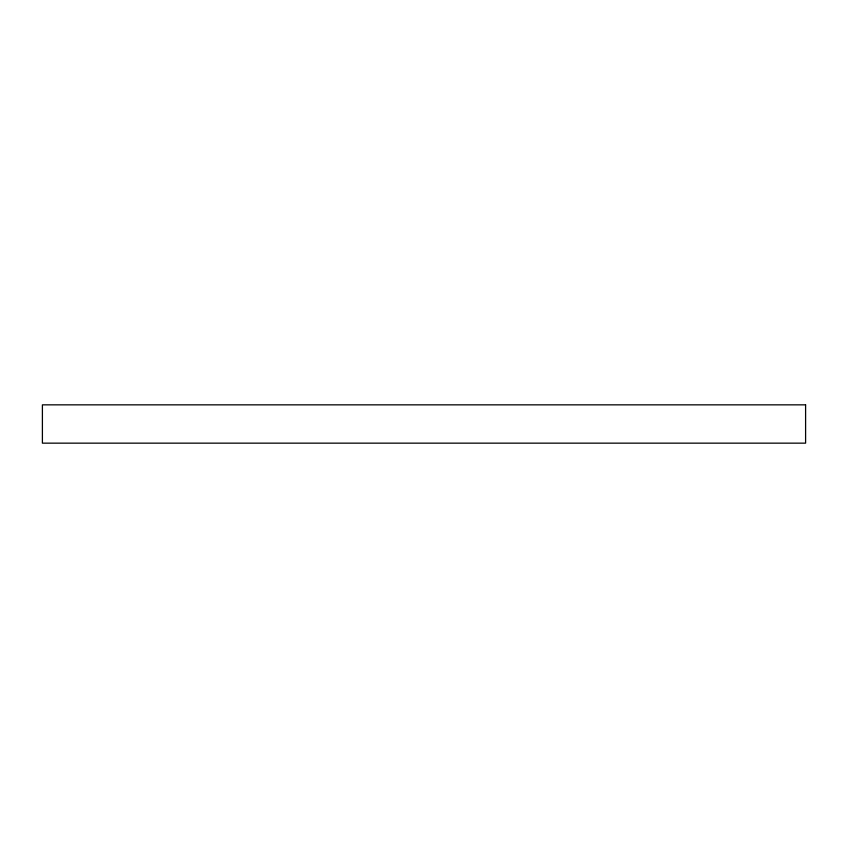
<?xml version="1.0" encoding="UTF-8"?>
<svg xmlns="http://www.w3.org/2000/svg" width="848" height="848" viewBox="0 0 848 848"><rect width="100%" height="100%" fill="white"/><g stroke="black" fill="none" stroke-linecap="round" stroke-linejoin="round"><path stroke-width="1.27" d="M805.6 404.846L42.4 404.846L42.4 443.154L805.6 443.154L805.6 404.846"/></g></svg>
